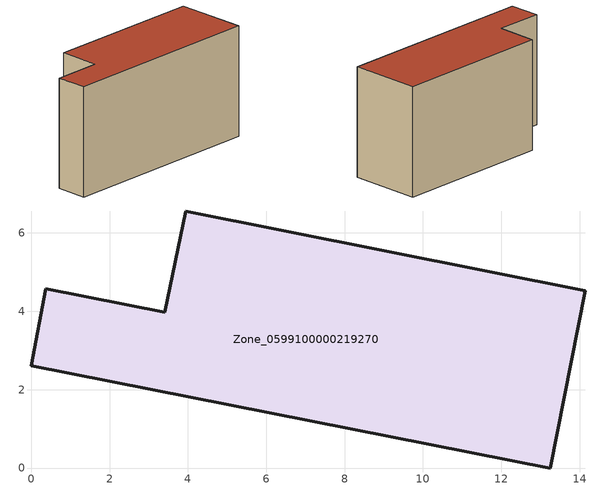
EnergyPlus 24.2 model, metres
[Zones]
Zone_0599100000219270
 floor ground (C_G): 13.24,0 0,2.61 0.38,4.58 3.41,3.98 3.94,6.56 14.15,4.53 z0
 wall outside (C_F): 0,2.61 13.24,0 14.15,4.53 3.94,6.56 3.41,3.98 0.38,4.58 0,2.61 z0:7.17
 roof outside (C_R): 0.38,4.58 0,2.61 13.24,0 14.15,4.53 3.94,6.56 3.41,3.98 z7.17
[BUILDING]
Pand.0599100000219270: North Axis=0; Terrain=City; Loads Convergence Tolerance Value=0.04; Temperature Convergence Tolerance Value=0.4; Solar Distribution=FullExterior; Maximum Number of Warmup Days=25; Minimum Number of Warmup Days=1
[Site:Location]
Rotterdam.The.Hague.AP_ZH_NLD Design_Conditions: Latitude=51.96; Longitude=4.45; Time Zone=1; Elevation=-4.5
[SITE:GROUNDTEMPERATURE:BUILDINGSURFACE]
18, 18, 18, 18, 18, 18, 18, 18, 18, 18, 18, 18
[MATERIAL] Thermal Absorptance=0.9; Solar Absorptance=0.7; Visible Absorptance=0.7
Name | Roughness | Thickness | Conductivity | Density | Specific Heat
G.TC.1946 | MediumSmooth | 0.15 | 1 | 540 | 1210
F.TC.1946 | Rough | 0.3 | 0.857143 | 1920 | 840
R.TC.1946 | MediumRough | 0.2 | 0.909091 | 1500 | 1000
[CONSTRUCTION]
C_G: G.TC.1946
C_F: F.TC.1946
C_R: R.TC.1946
[ZONE]
Zone_0599100000219270: Type=1; Multiplier=1; Ceiling Height=Autocalculate; Volume=Autocalculate; Floor Area=autocalculate; Part of Total Floor Area=Yes
[ZONEINFILTRATION:DESIGNFLOWRATE]
Infil_Zone_0599100000219270: Zone or ZoneList or Space or SpaceList=Zone_0599100000219270; Schedule=AlwaysOn; Design Flow Rate Calculation Method=Flow/Area; Flow Rate per Floor Area=0.003; Constant Term Coefficient=1; Temperature Term Coefficient=0; Velocity Term Coefficient=0; Velocity Squared Term Coefficient=0
[HVACTEMPLATE:ZONE:IDEALLOADSAIRSYSTEM]
Zone_0599100000219270: Maximum Heating Supply Air Temperature=50; Minimum Cooling Supply Air Temperature=13; Maximum Heating Supply Air Humidity Ratio=0.0156; Minimum Cooling Supply Air Humidity Ratio=0.0077; Heating Limit=NoLimit; Cooling Limit=NoLimit; Dehumidification Control Type=ConstantSensibleHeatRatio; Cooling Sensible Heat Ratio=0.7; Dehumidification Setpoint=60; Humidification Control Type=None; Humidification Setpoint=30; Outdoor Air Method=None; Outdoor Air Flow Rate per Person=0.00944; Outdoor Air Flow Rate per Zone Floor Area=0; Outdoor Air Flow Rate per Zone=0; Demand Controlled Ventilation Type=None; Outdoor Air Economizer Type=NoEconomizer; Heat Recovery Type=None; Sensible Heat Recovery Effectiveness=0.7; Latent Heat Recovery Effectiveness=0.65
[ZONECONTROL:THERMOSTAT]
ThermostatControl_Zone_0599100000219270: Zone or ZoneList=Zone_0599100000219270; Control Type Schedule=DualSetpointControlType; Control 1=Thermostat_Zone_0599100000219270; Temperature Difference Between Cutout And Setpoint=0
[THERMOSTATSETPOINT:DUALSETPOINT]
Thermostat_Zone_0599100000219270: Heating Setpoint Temperature Schedule=HeatingSetpoint_Zone_0599100000219270; Cooling Setpoint Temperature Schedule=CoolingSetpoint_Zone_0599100000219270
[SCHEDULE:COMPACT]
HeatingSetpoint_Zone_0599100000219270: Through: 12/31, For: AllDays, Until: 24:00, 21
CoolingSetpoint_Zone_0599100000219270: Through: 12/31, For: AllDays, Until: 24:00, 24
DualSetpointControlType: Through: 12/31, For: AllDays, Until: 24:00, 4
AlwaysOn: Through: 12/31, For: AllDays, Until: 24:00, 1
